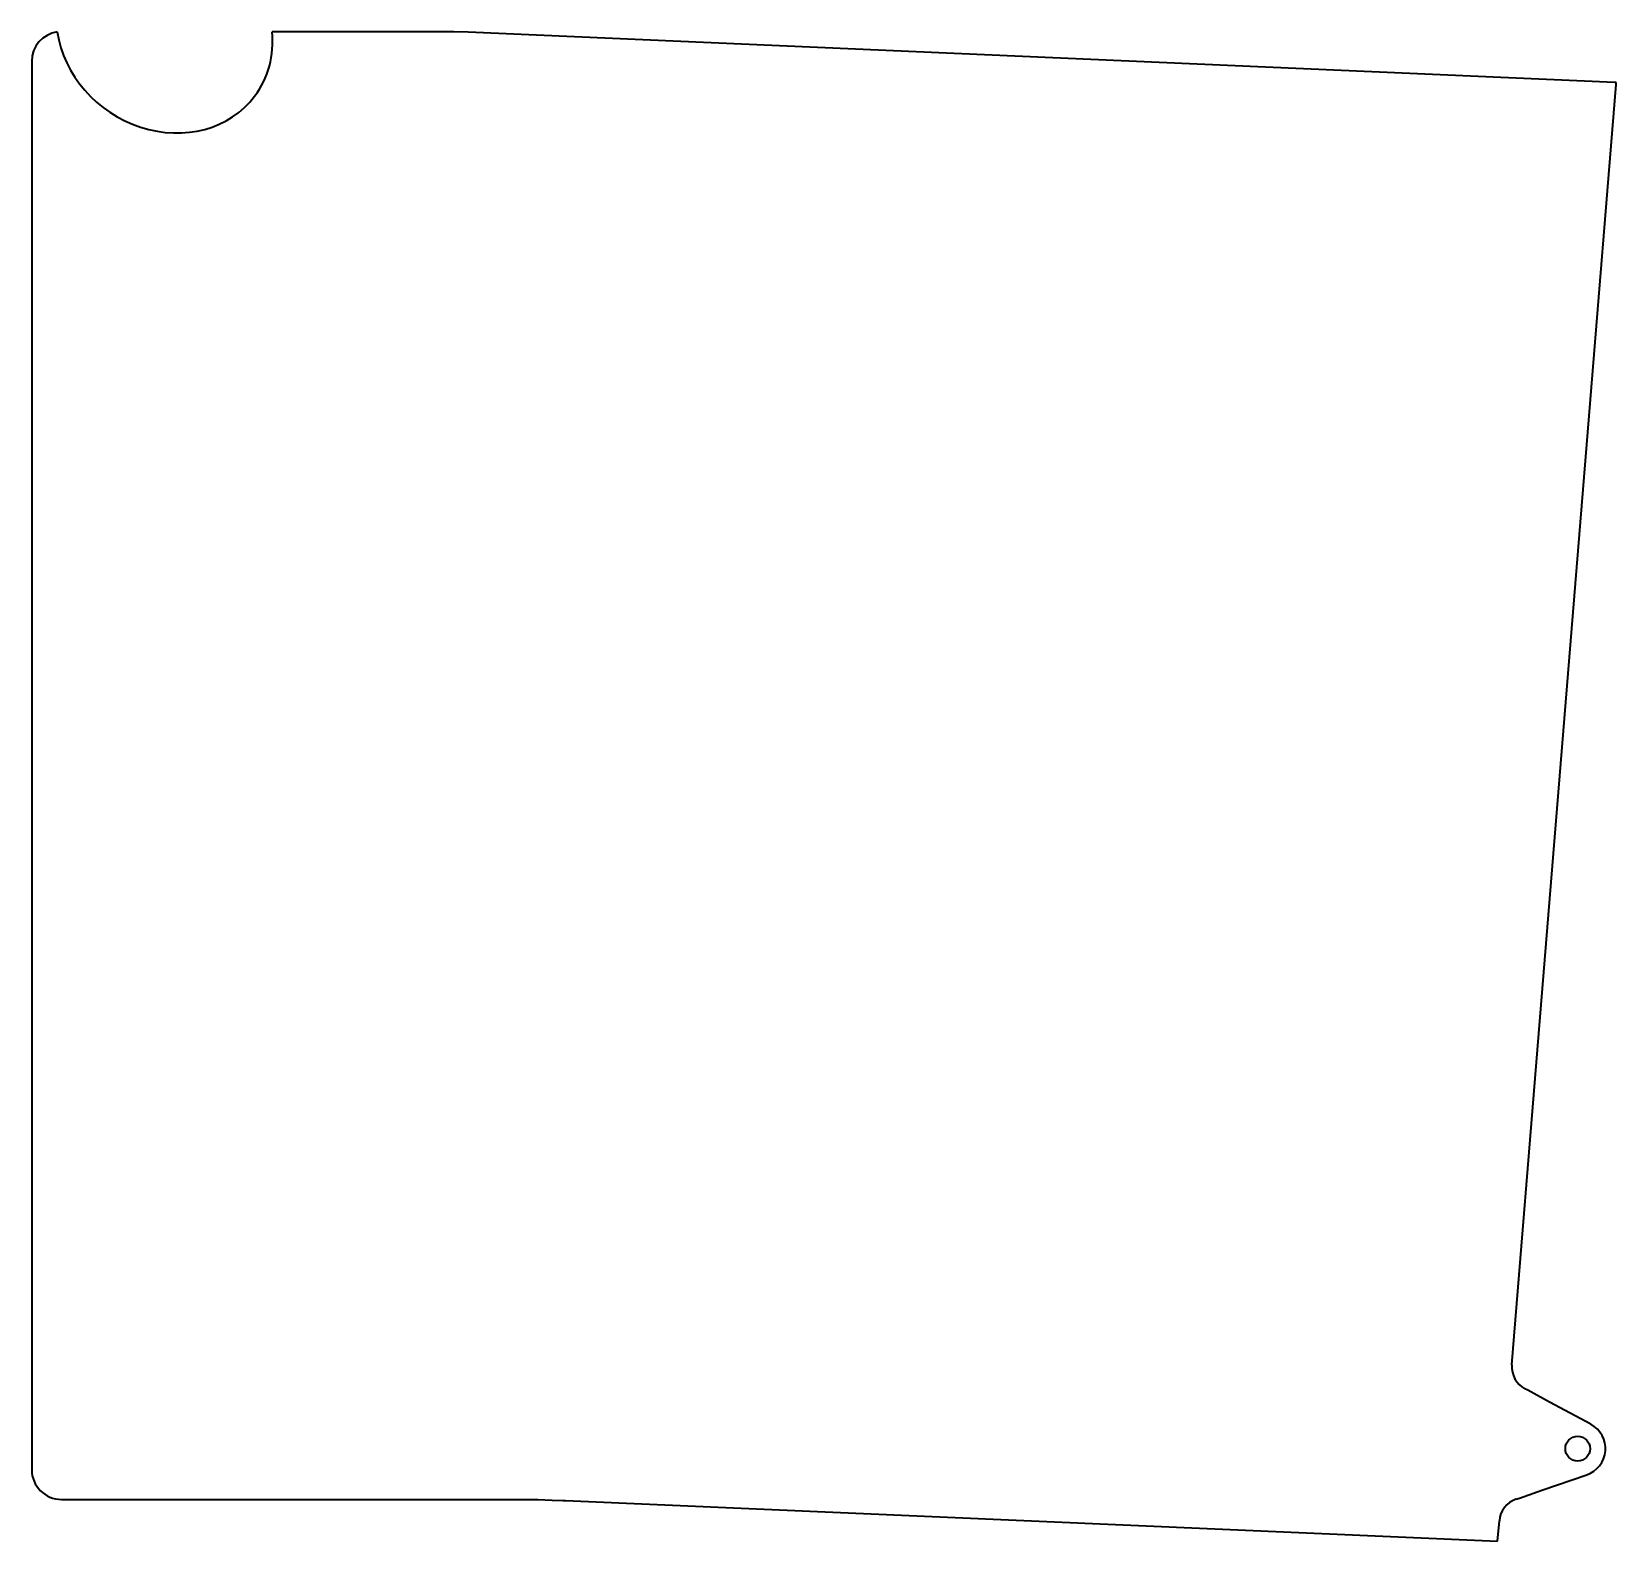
# Model space of a CAD drawing. Extents: x 137 to 457, y 58 to 362.
import ezdxf

# ---------------------------------------------------------------- set-up
doc = ezdxf.new("R2010")
doc.units = 0

msp = doc.modelspace()

# ---------------------------------------------------------------- linework, layer by layer
at = {"color": 7, "lineweight": 35}
for p, q in [((219.336029, 362.408051), (185.537338, 362.408051)), ((456.727264, 352.169525), (225.124161, 362.281555)), ((136.997192, 356.408051), (136.997192, 72.053001)), ((435.937836, 93.193329), (456.967773, 351.726898)), ((142.997192, 66.053001), (236.336029, 66.053001)), ((244.823669, 65.808624), (433.04184, 57.590839))]:
    msp.add_line(p, q, dxfattribs=at)
at = {"color": 7, "lineweight": 35, "ltscale": 0.072261}
for p, q in [((222.226471, 362.408051), (219.336029, 362.408051)), ((236.336029, 66.053001), (239.226471, 66.053001))]:
    msp.add_line(p, q, dxfattribs=at)
at = {"color": 7, "lineweight": 35, "ltscale": 0.072511}
for p, q in [((225.124161, 362.281555), (222.226471, 362.408051)), ((239.226471, 66.053001), (242.124161, 65.926483))]:
    msp.add_line(p, q, dxfattribs=at)
at = {"color": 7, "lineweight": 35, "ltscale": 0.006895}
msp.add_line((457.002808, 352.157501), (456.727264, 352.169525), dxfattribs=at)
at = {"color": 7, "lineweight": 35, "ltscale": 0.010801}
msp.add_line((456.967773, 351.726898), (457.002808, 352.157501), dxfattribs=at)
at = {"color": 7, "lineweight": 35, "ltscale": 0.015741}
msp.add_line((439.106995, 88.086411), (438.55249, 88.38472), dxfattribs=at)
at = {"color": 7, "lineweight": 35, "ltscale": 0.125032}
msp.add_line((443.511353, 85.716919), (439.106995, 88.086411), dxfattribs=at)
at = {"color": 7, "lineweight": 35, "ltscale": 0.237128}
msp.add_line((451.86438, 81.223076), (443.511353, 85.716919), dxfattribs=at)
at = {"color": 7, "lineweight": 35, "ltscale": 0.234012}
msp.add_line((442.180847, 67.95166), (451.032471, 70.995895), dxfattribs=at)
at = {"color": 7, "lineweight": 35, "ltscale": 0.124333}
msp.add_line((437.477905, 66.334236), (442.180847, 67.95166), dxfattribs=at)
at = {"color": 7, "lineweight": 35, "ltscale": 0.053762}
msp.add_line((242.124161, 65.926483), (244.272583, 65.832687), dxfattribs=at)
at = {"color": 7, "lineweight": 35, "ltscale": 0.01379}
msp.add_line((244.272583, 65.832687), (244.823669, 65.808624), dxfattribs=at)
at = {"color": 7, "lineweight": 35, "ltscale": 0.019557}
msp.add_line((436.738159, 66.079819), (437.477905, 66.334236), dxfattribs=at)
at = {"color": 7, "lineweight": 35, "ltscale": 0.104498}
msp.add_line((433.04184, 57.590839), (433.380707, 61.757004), dxfattribs=at)
at = {"color": 7, "lineweight": 35}
msp.add_circle((449.211212, 76.291466), 2.5, dxfattribs=at)
for centre, radius, start, end in [((142.997192, 356.408051), 6, 98.139225, 180.000005), ((440.921387, 92.787949), 5, 175.349616, 241.720207), ((449.211212, 76.291466), 5.6, 288.97903, 61.720205), ((142.997192, 72.053001), 6, 180.000005, 269.999997), ((438.364258, 61.351627), 5, 108.979035, 175.349616)]:
    msp.add_arc(centre, radius, start, end, dxfattribs=at)
for centre, major_axis, ratio, start_param, end_param in [((163.783768, 362.850189), (18.684219, -12.85252), 0.8819, 3.8280578441, 6.2448733383), ((163.778061, 362.852692), (18.693756, -12.850025), 0.881798, 6.2446101161, 6.924049998)]:
    msp.add_ellipse(centre, major_axis=major_axis, ratio=ratio, start_param=start_param, end_param=end_param, dxfattribs=at)

doc.saveas('drawing.dxf')
